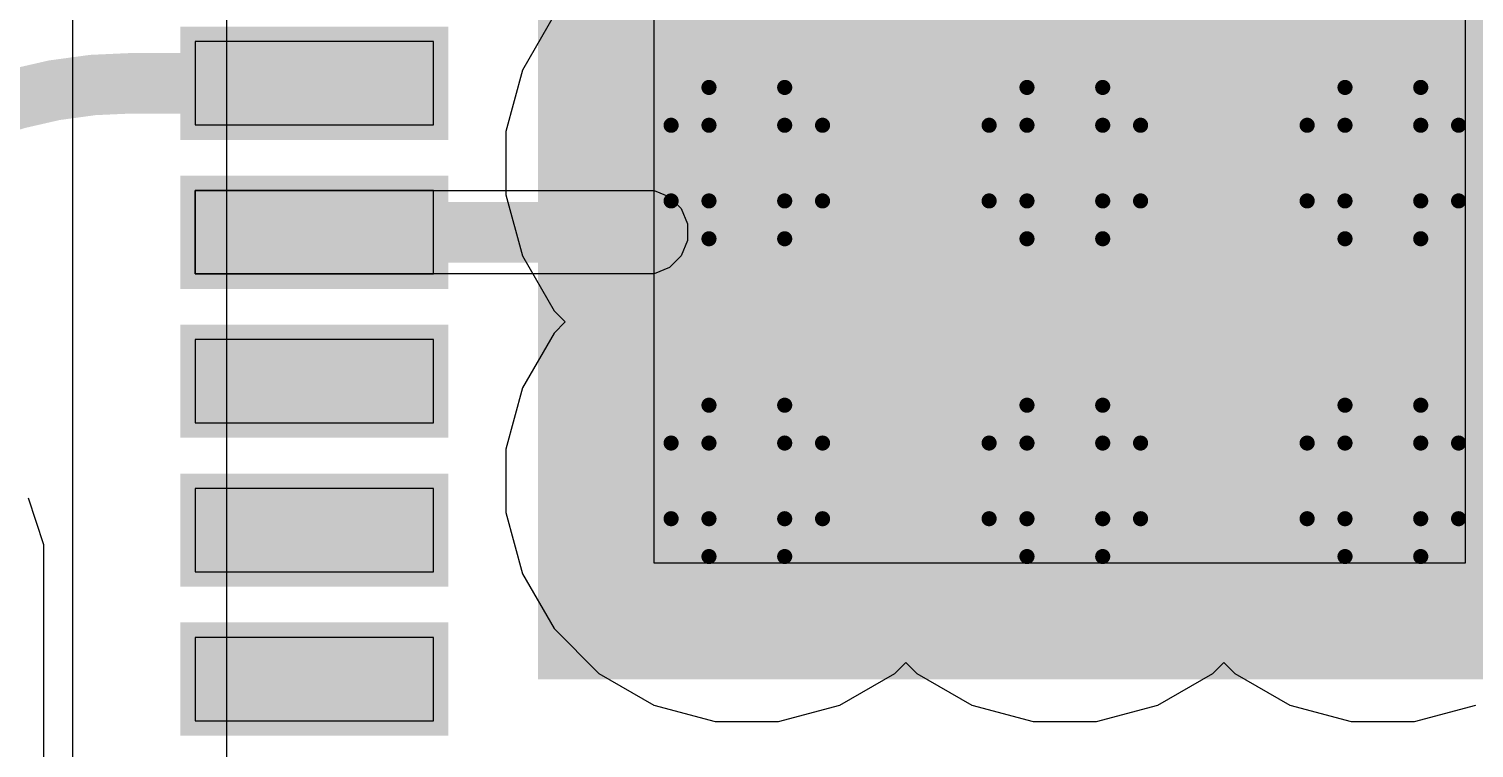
# Model space of a CAD drawing. Header units: inches. Extents: x -18 to 202, y -11 to 119.
# Drawn here: x 35.481 to 40.329, y 19.66 to 22.075 of the extents above; entities that cross this region are included whole.
import ezdxf

# ---------------------------------------------------------------- set-up
doc = ezdxf.new("R2010")
doc.units = ezdxf.units.IN
for name, color, linetype in [('Board Outline', 216, 'Continuous'), ('Bottom Layer', 5, 'Continuous'), ('Drill Drawing', 1, 'Continuous'), ('Ground', 16, 'Continuous'), ('Power', 76, 'Continuous'), ('Top Layer', 1, 'Continuous'), ('Top Paste', 8, 'Continuous'), ('Top Solder', 216, 'Continuous'), ('Via Holes', 16, 'Continuous')]:
    doc.layers.add(name, color=color, linetype=linetype)

# ---------------------------------------------------------------- blocks, each defined once
blk = doc.blocks.new('QFN_32_EP_5_5__15')
at = {"layer": 'Top Layer'}
for points in [[(-1.7, -1.7), (-1.7, 1.7), (1.7, 1.7), (1.7, -1.7)], [(-2.0999, 0.3915), (-2.0999, 0.1115), (-2.8999, 0.1115), (-2.8999, 0.3915)], [(-2.0999, -0.1087), (-2.0999, -0.3887), (-2.8999, -0.3887), (-2.8999, -0.1087)], [(-2.0999, -0.6085), (-2.0999, -0.8885), (-2.8999, -0.8885), (-2.8999, -0.6085)], [(-2.0999, -1.1087), (-2.0999, -1.3887), (-2.8999, -1.3887), (-2.8999, -1.1087)], [(-2.0999, -1.6085), (-2.0999, -1.8885), (-2.8999, -1.8885), (-2.8999, -1.6085)]]:
    blk.add_hatch(color=1, dxfattribs=at).paths.add_polyline_path(points)
at = {"layer": 'Top Solder'}
for points in [[(-1.75, -1.75), (-1.75, 1.75), (1.75, 1.75), (1.75, -1.75)], [(-2.0499, 0.4415), (-2.0499, 0.0615), (-2.9499, 0.0615), (-2.9499, 0.4415)], [(-2.0499, -0.0587), (-2.0499, -0.4387), (-2.9499, -0.4387), (-2.9499, -0.0587)], [(-2.0499, -0.5585), (-2.0499, -0.9385), (-2.9499, -0.9385), (-2.9499, -0.5585)], [(-2.0499, -1.0587), (-2.0499, -1.4387), (-2.9499, -1.4387), (-2.9499, -1.0587)], [(-2.0499, -1.5585), (-2.0499, -1.9385), (-2.9499, -1.9385), (-2.9499, -1.5585)]]:
    blk.add_hatch(color=216, dxfattribs=at).paths.add_polyline_path(points)
at = {"layer": 'Top Paste'}
for p, q in [((-1.36, -1.36), (-1.36, 1.3599)), ((1.36, 1.3599), (1.36, -1.36)), ((-2.8999, 0.3915), (-2.8999, 0.1115)), ((-2.0999, 0.3915), (-2.8999, 0.3915)), ((-2.0999, 0.1115), (-2.0999, 0.3915)), ((-2.8999, 0.1115), (-2.0999, 0.1115)), ((-2.8999, -0.1087), (-2.8999, -0.3887)), ((-2.0999, -0.1087), (-2.8999, -0.1087)), ((-2.0999, -0.3887), (-2.0999, -0.1087)), ((-2.8999, -0.3887), (-2.0999, -0.3887)), ((-2.8999, -0.6085), (-2.8999, -0.8885)), ((-2.0999, -0.6085), (-2.8999, -0.6085)), ((-2.0999, -0.8885), (-2.0999, -0.6085)), ((-2.8999, -0.8885), (-2.0999, -0.8885)), ((-2.0999, -1.1087), (-2.8999, -1.1087)), ((-2.8999, -1.1087), (-2.8999, -1.3887)), ((-2.0999, -1.3887), (-2.0999, -1.1087)), ((-2.8999, -1.3887), (-2.0999, -1.3887)), ((1.36, -1.36), (-1.36, -1.36)), ((-2.0999, -1.6085), (-2.8999, -1.6085)), ((-2.8999, -1.6085), (-2.8999, -1.8885)), ((-2.0999, -1.8885), (-2.0999, -1.6085)), ((-2.8999, -1.8885), (-2.0999, -1.8885))]:
    blk.add_line(p, q, dxfattribs=at)

msp = doc.modelspace()

# ---------------------------------------------------------------- hatches: boundary and pattern name
at = {"layer": 'Bottom Layer'}
h = msp.add_hatch(color=5, dxfattribs=at)
edge = h.paths.add_edge_path()
edge.add_arc((37.8891, 21.6243), 0.3, 0, 360)
h = msp.add_hatch(color=5, dxfattribs=at)
edge = h.paths.add_edge_path()
edge.add_arc((38.9559, 21.6243), 0.3, 0, 360)
h = msp.add_hatch(color=5, dxfattribs=at)
edge = h.paths.add_edge_path()
edge.add_arc((40.0227, 21.6243), 0.3, 0, 360)
h = msp.add_hatch(color=5, dxfattribs=at)
edge = h.paths.add_edge_path()
edge.add_arc((37.8891, 20.5575), 0.3, 0, 360)
h = msp.add_hatch(color=5, dxfattribs=at)
edge = h.paths.add_edge_path()
edge.add_arc((38.9559, 20.5575), 0.3, 0, 360)
h = msp.add_hatch(color=5, dxfattribs=at)
edge = h.paths.add_edge_path()
edge.add_arc((40.0227, 20.5575), 0.3, 0, 360)
at = {"layer": 'Ground'}
h = msp.add_hatch(color=16, dxfattribs=at)
edge = h.paths.add_edge_path()
edge.add_arc((37.8891, 21.6243), 0.3, 0, 360)
h = msp.add_hatch(color=16, dxfattribs=at)
edge = h.paths.add_edge_path()
edge.add_arc((38.9559, 21.6243), 0.3, 0, 360)
h = msp.add_hatch(color=16, dxfattribs=at)
edge = h.paths.add_edge_path()
edge.add_arc((40.0227, 21.6243), 0.3, 0, 360)
h = msp.add_hatch(color=16, dxfattribs=at)
edge = h.paths.add_edge_path()
edge.add_arc((37.8891, 20.5575), 0.3, 0, 360)
h = msp.add_hatch(color=16, dxfattribs=at)
edge = h.paths.add_edge_path()
edge.add_arc((38.9559, 20.5575), 0.3, 0, 360)
h = msp.add_hatch(color=16, dxfattribs=at)
edge = h.paths.add_edge_path()
edge.add_arc((40.0227, 20.5575), 0.3, 0, 360)
at = {"layer": 'Power'}
h = msp.add_hatch(color=76, dxfattribs=at)
edge = h.paths.add_edge_path()
edge.add_arc((37.8891, 21.6243), 0.3, 0, 360)
h = msp.add_hatch(color=76, dxfattribs=at)
edge = h.paths.add_edge_path()
edge.add_arc((38.9559, 21.6243), 0.3, 0, 360)
h = msp.add_hatch(color=76, dxfattribs=at)
edge = h.paths.add_edge_path()
edge.add_arc((40.0227, 21.6243), 0.3, 0, 360)
h = msp.add_hatch(color=76, dxfattribs=at)
edge = h.paths.add_edge_path()
edge.add_arc((37.8891, 20.5575), 0.3, 0, 360)
h = msp.add_hatch(color=76, dxfattribs=at)
edge = h.paths.add_edge_path()
edge.add_arc((38.9559, 20.5575), 0.3, 0, 360)
h = msp.add_hatch(color=76, dxfattribs=at)
edge = h.paths.add_edge_path()
edge.add_arc((40.0227, 20.5575), 0.3, 0, 360)
at = {"layer": 'Top Layer'}
h = msp.add_hatch(color=1, dxfattribs=at)
edge = h.paths.add_edge_path()
edge.add_arc((37.8891, 21.6243), 0.3, 0, 360)
h = msp.add_hatch(color=1, dxfattribs=at)
edge = h.paths.add_edge_path()
edge.add_arc((38.9559, 21.6243), 0.3, 0, 360)
h = msp.add_hatch(color=1, dxfattribs=at)
edge = h.paths.add_edge_path()
edge.add_arc((40.0227, 21.6243), 0.3, 0, 360)
h = msp.add_hatch(color=1, dxfattribs=at)
edge = h.paths.add_edge_path()
edge.add_arc((37.8891, 20.5575), 0.3, 0, 360)
h = msp.add_hatch(color=1, dxfattribs=at)
edge = h.paths.add_edge_path()
edge.add_arc((38.9559, 20.5575), 0.3, 0, 360)
h = msp.add_hatch(color=1, dxfattribs=at)
edge = h.paths.add_edge_path()
edge.add_arc((40.0227, 20.5575), 0.3, 0, 360)
at = {"layer": 'Via Holes'}
h = msp.add_hatch(color=7, dxfattribs=at)
edge = h.paths.add_edge_path()
edge.add_arc((37.8891, 21.6243), 0.15, 0, 360)
h = msp.add_hatch(color=7, dxfattribs=at)
edge = h.paths.add_edge_path()
edge.add_arc((38.9559, 21.6243), 0.15, 0, 360)
h = msp.add_hatch(color=7, dxfattribs=at)
edge = h.paths.add_edge_path()
edge.add_arc((40.0227, 21.6243), 0.15, 0, 360)
h = msp.add_hatch(color=7, dxfattribs=at)
edge = h.paths.add_edge_path()
edge.add_arc((37.8891, 20.5575), 0.15, 0, 360)
h = msp.add_hatch(color=7, dxfattribs=at)
edge = h.paths.add_edge_path()
edge.add_arc((38.9559, 20.5575), 0.15, 0, 360)
h = msp.add_hatch(color=7, dxfattribs=at)
edge = h.paths.add_edge_path()
edge.add_arc((40.0227, 20.5575), 0.15, 0, 360)

# ---------------------------------------------------------------- linework, layer by layer
at = {"layer": 'Board Outline'}
msp.add_lwpolyline([(44.2299, 62.3099, 0.254, 0.254, -3.535496), (7.5647, 62.2891, 0.254, 0.254, 0)], format="xyseb", dxfattribs=at)
at = {"layer": 'Drill Drawing'}
for points in [[(37.7621, 21.7513, 0.0508, 0.0508, 0), (37.7621, 21.8783, 0.0508, 0.0508, 0)], [(37.7621, 21.8783, 0.0508, 0.0508, 0), (38.0161, 21.8783, 0.0508, 0.0508, 0)], [(38.0161, 21.7513, 0.0508, 0.0508, 0), (38.0161, 21.8783, 0.0508, 0.0508, 0)], [(38.8289, 21.7513, 0.0508, 0.0508, 0), (38.8289, 21.8783, 0.0508, 0.0508, 0)], [(38.8289, 21.8783, 0.0508, 0.0508, 0), (39.0829, 21.8783, 0.0508, 0.0508, 0)], [(39.0829, 21.7513, 0.0508, 0.0508, 0), (39.0829, 21.8783, 0.0508, 0.0508, 0)], [(39.8957, 21.7513, 0.0508, 0.0508, 0), (39.8957, 21.8783, 0.0508, 0.0508, 0)], [(39.8957, 21.8783, 0.0508, 0.0508, 0), (40.1497, 21.8783, 0.0508, 0.0508, 0)], [(40.1497, 21.7513, 0.0508, 0.0508, 0), (40.1497, 21.8783, 0.0508, 0.0508, 0)], [(37.6351, 21.4973, 0.0508, 0.0508, 0), (37.6351, 21.7513, 0.0508, 0.0508, 0)], [(37.6351, 21.7513, 0.0508, 0.0508, 0), (37.7621, 21.7513, 0.0508, 0.0508, 0)], [(38.0161, 21.7513, 0.0508, 0.0508, 0), (38.1431, 21.7513, 0.0508, 0.0508, 0)], [(38.1431, 21.4973, 0.0508, 0.0508, 0), (38.1431, 21.7513, 0.0508, 0.0508, 0)], [(38.7019, 21.4973, 0.0508, 0.0508, 0), (38.7019, 21.7513, 0.0508, 0.0508, 0)], [(38.7019, 21.7513, 0.0508, 0.0508, 0), (38.8289, 21.7513, 0.0508, 0.0508, 0)], [(39.0829, 21.7513, 0.0508, 0.0508, 0), (39.2099, 21.7513, 0.0508, 0.0508, 0)], [(39.2099, 21.4973, 0.0508, 0.0508, 0), (39.2099, 21.7513, 0.0508, 0.0508, 0)], [(39.7687, 21.4973, 0.0508, 0.0508, 0), (39.7687, 21.7513, 0.0508, 0.0508, 0)], [(39.7687, 21.7513, 0.0508, 0.0508, 0), (39.8957, 21.7513, 0.0508, 0.0508, 0)], [(40.1497, 21.7513, 0.0508, 0.0508, 0), (40.2767, 21.7513, 0.0508, 0.0508, 0)], [(40.2767, 21.4973, 0.0508, 0.0508, 0), (40.2767, 21.7513, 0.0508, 0.0508, 0)], [(37.6351, 21.4973, 0.0508, 0.0508, 0), (37.7621, 21.4973, 0.0508, 0.0508, 0)], [(37.7621, 21.3703, 0.0508, 0.0508, 0), (37.7621, 21.4973, 0.0508, 0.0508, 0)], [(38.0161, 21.4973, 0.0508, 0.0508, 0), (38.1431, 21.4973, 0.0508, 0.0508, 0)], [(38.0161, 21.3703, 0.0508, 0.0508, 0), (38.0161, 21.4973, 0.0508, 0.0508, 0)], [(38.7019, 21.4973, 0.0508, 0.0508, 0), (38.8289, 21.4973, 0.0508, 0.0508, 0)], [(38.8289, 21.3703, 0.0508, 0.0508, 0), (38.8289, 21.4973, 0.0508, 0.0508, 0)], [(39.0829, 21.4973, 0.0508, 0.0508, 0), (39.2099, 21.4973, 0.0508, 0.0508, 0)], [(39.0829, 21.3703, 0.0508, 0.0508, 0), (39.0829, 21.4973, 0.0508, 0.0508, 0)], [(39.7687, 21.4973, 0.0508, 0.0508, 0), (39.8957, 21.4973, 0.0508, 0.0508, 0)], [(39.8957, 21.3703, 0.0508, 0.0508, 0), (39.8957, 21.4973, 0.0508, 0.0508, 0)], [(40.1497, 21.4973, 0.0508, 0.0508, 0), (40.2767, 21.4973, 0.0508, 0.0508, 0)], [(40.1497, 21.3703, 0.0508, 0.0508, 0), (40.1497, 21.4973, 0.0508, 0.0508, 0)], [(37.7621, 21.3703, 0.0508, 0.0508, 0), (38.0161, 21.3703, 0.0508, 0.0508, 0)], [(38.8289, 21.3703, 0.0508, 0.0508, 0), (39.0829, 21.3703, 0.0508, 0.0508, 0)], [(39.8957, 21.3703, 0.0508, 0.0508, 0), (40.1497, 21.3703, 0.0508, 0.0508, 0)], [(37.7621, 20.6845, 0.0508, 0.0508, 0), (37.7621, 20.8115, 0.0508, 0.0508, 0)], [(37.7621, 20.8115, 0.0508, 0.0508, 0), (38.0161, 20.8115, 0.0508, 0.0508, 0)], [(38.0161, 20.6845, 0.0508, 0.0508, 0), (38.0161, 20.8115, 0.0508, 0.0508, 0)], [(38.8289, 20.6845, 0.0508, 0.0508, 0), (38.8289, 20.8115, 0.0508, 0.0508, 0)], [(38.8289, 20.8115, 0.0508, 0.0508, 0), (39.0829, 20.8115, 0.0508, 0.0508, 0)], [(39.0829, 20.6845, 0.0508, 0.0508, 0), (39.0829, 20.8115, 0.0508, 0.0508, 0)], [(39.8957, 20.6845, 0.0508, 0.0508, 0), (39.8957, 20.8115, 0.0508, 0.0508, 0)], [(39.8957, 20.8115, 0.0508, 0.0508, 0), (40.1497, 20.8115, 0.0508, 0.0508, 0)], [(40.1497, 20.6845, 0.0508, 0.0508, 0), (40.1497, 20.8115, 0.0508, 0.0508, 0)], [(37.6351, 20.4305, 0.0508, 0.0508, 0), (37.6351, 20.6845, 0.0508, 0.0508, 0)], [(37.6351, 20.6845, 0.0508, 0.0508, 0), (37.7621, 20.6845, 0.0508, 0.0508, 0)], [(38.0161, 20.6845, 0.0508, 0.0508, 0), (38.1431, 20.6845, 0.0508, 0.0508, 0)], [(38.1431, 20.4305, 0.0508, 0.0508, 0), (38.1431, 20.6845, 0.0508, 0.0508, 0)], [(38.7019, 20.4305, 0.0508, 0.0508, 0), (38.7019, 20.6845, 0.0508, 0.0508, 0)], [(38.7019, 20.6845, 0.0508, 0.0508, 0), (38.8289, 20.6845, 0.0508, 0.0508, 0)], [(39.0829, 20.6845, 0.0508, 0.0508, 0), (39.2099, 20.6845, 0.0508, 0.0508, 0)], [(39.2099, 20.4305, 0.0508, 0.0508, 0), (39.2099, 20.6845, 0.0508, 0.0508, 0)], [(39.7687, 20.4305, 0.0508, 0.0508, 0), (39.7687, 20.6845, 0.0508, 0.0508, 0)], [(39.7687, 20.6845, 0.0508, 0.0508, 0), (39.8957, 20.6845, 0.0508, 0.0508, 0)], [(40.1497, 20.6845, 0.0508, 0.0508, 0), (40.2767, 20.6845, 0.0508, 0.0508, 0)], [(40.2767, 20.4305, 0.0508, 0.0508, 0), (40.2767, 20.6845, 0.0508, 0.0508, 0)], [(37.6351, 20.4305, 0.0508, 0.0508, 0), (37.7621, 20.4305, 0.0508, 0.0508, 0)], [(37.7621, 20.3035, 0.0508, 0.0508, 0), (37.7621, 20.4305, 0.0508, 0.0508, 0)], [(38.0161, 20.4305, 0.0508, 0.0508, 0), (38.1431, 20.4305, 0.0508, 0.0508, 0)], [(38.0161, 20.3035, 0.0508, 0.0508, 0), (38.0161, 20.4305, 0.0508, 0.0508, 0)], [(38.7019, 20.4305, 0.0508, 0.0508, 0), (38.8289, 20.4305, 0.0508, 0.0508, 0)], [(38.8289, 20.3035, 0.0508, 0.0508, 0), (38.8289, 20.4305, 0.0508, 0.0508, 0)], [(39.0829, 20.4305, 0.0508, 0.0508, 0), (39.2099, 20.4305, 0.0508, 0.0508, 0)], [(39.0829, 20.3035, 0.0508, 0.0508, 0), (39.0829, 20.4305, 0.0508, 0.0508, 0)], [(39.7687, 20.4305, 0.0508, 0.0508, 0), (39.8957, 20.4305, 0.0508, 0.0508, 0)], [(39.8957, 20.3035, 0.0508, 0.0508, 0), (39.8957, 20.4305, 0.0508, 0.0508, 0)], [(40.1497, 20.4305, 0.0508, 0.0508, 0), (40.2767, 20.4305, 0.0508, 0.0508, 0)], [(40.1497, 20.3035, 0.0508, 0.0508, 0), (40.1497, 20.4305, 0.0508, 0.0508, 0)], [(37.7621, 20.3035, 0.0508, 0.0508, 0), (38.0161, 20.3035, 0.0508, 0.0508, 0)], [(38.8289, 20.3035, 0.0508, 0.0508, 0), (39.0829, 20.3035, 0.0508, 0.0508, 0)], [(39.8957, 20.3035, 0.0508, 0.0508, 0), (40.1497, 20.3035, 0.0508, 0.0508, 0)]]:
    msp.add_lwpolyline(points, format="xyseb", dxfattribs=at)
for points in [[(37.7494, 21.8783, 0.0254, 0.0254, 1), (37.7748, 21.8783, 0.0254, 0.0254, 1)], [(37.7494, 21.8783, 0.0254, 0.0254, 1), (37.7748, 21.8783, 0.0254, 0.0254, 1)], [(38.0034, 21.8783, 0.0254, 0.0254, 1), (38.0288, 21.8783, 0.0254, 0.0254, 1)], [(38.0034, 21.8783, 0.0254, 0.0254, 1), (38.0288, 21.8783, 0.0254, 0.0254, 1)], [(38.8162, 21.8783, 0.0254, 0.0254, 1), (38.8416, 21.8783, 0.0254, 0.0254, 1)], [(38.8162, 21.8783, 0.0254, 0.0254, 1), (38.8416, 21.8783, 0.0254, 0.0254, 1)], [(39.0702, 21.8783, 0.0254, 0.0254, 1), (39.0956, 21.8783, 0.0254, 0.0254, 1)], [(39.0702, 21.8783, 0.0254, 0.0254, 1), (39.0956, 21.8783, 0.0254, 0.0254, 1)], [(39.883, 21.8783, 0.0254, 0.0254, 1), (39.9084, 21.8783, 0.0254, 0.0254, 1)], [(39.883, 21.8783, 0.0254, 0.0254, 1), (39.9084, 21.8783, 0.0254, 0.0254, 1)], [(40.137, 21.8783, 0.0254, 0.0254, 1), (40.1624, 21.8783, 0.0254, 0.0254, 1)], [(40.137, 21.8783, 0.0254, 0.0254, 1), (40.1624, 21.8783, 0.0254, 0.0254, 1)], [(37.6224, 21.7513, 0.0254, 0.0254, 1), (37.6478, 21.7513, 0.0254, 0.0254, 1)], [(37.6224, 21.7513, 0.0254, 0.0254, 1), (37.6478, 21.7513, 0.0254, 0.0254, 1)], [(37.7494, 21.7513, 0.0254, 0.0254, 1), (37.7748, 21.7513, 0.0254, 0.0254, 1)], [(37.7494, 21.7513, 0.0254, 0.0254, 1), (37.7748, 21.7513, 0.0254, 0.0254, 1)], [(38.0034, 21.7513, 0.0254, 0.0254, 1), (38.0288, 21.7513, 0.0254, 0.0254, 1)], [(38.0034, 21.7513, 0.0254, 0.0254, 1), (38.0288, 21.7513, 0.0254, 0.0254, 1)], [(38.1304, 21.7513, 0.0254, 0.0254, 1), (38.1558, 21.7513, 0.0254, 0.0254, 1)], [(38.1304, 21.7513, 0.0254, 0.0254, 1), (38.1558, 21.7513, 0.0254, 0.0254, 1)], [(38.6892, 21.7513, 0.0254, 0.0254, 1), (38.7146, 21.7513, 0.0254, 0.0254, 1)], [(38.6892, 21.7513, 0.0254, 0.0254, 1), (38.7146, 21.7513, 0.0254, 0.0254, 1)], [(38.8162, 21.7513, 0.0254, 0.0254, 1), (38.8416, 21.7513, 0.0254, 0.0254, 1)], [(38.8162, 21.7513, 0.0254, 0.0254, 1), (38.8416, 21.7513, 0.0254, 0.0254, 1)], [(39.0702, 21.7513, 0.0254, 0.0254, 1), (39.0956, 21.7513, 0.0254, 0.0254, 1)], [(39.0702, 21.7513, 0.0254, 0.0254, 1), (39.0956, 21.7513, 0.0254, 0.0254, 1)], [(39.1972, 21.7513, 0.0254, 0.0254, 1), (39.2226, 21.7513, 0.0254, 0.0254, 1)], [(39.1972, 21.7513, 0.0254, 0.0254, 1), (39.2226, 21.7513, 0.0254, 0.0254, 1)], [(39.756, 21.7513, 0.0254, 0.0254, 1), (39.7814, 21.7513, 0.0254, 0.0254, 1)], [(39.756, 21.7513, 0.0254, 0.0254, 1), (39.7814, 21.7513, 0.0254, 0.0254, 1)], [(39.883, 21.7513, 0.0254, 0.0254, 1), (39.9084, 21.7513, 0.0254, 0.0254, 1)], [(39.883, 21.7513, 0.0254, 0.0254, 1), (39.9084, 21.7513, 0.0254, 0.0254, 1)], [(40.137, 21.7513, 0.0254, 0.0254, 1), (40.1624, 21.7513, 0.0254, 0.0254, 1)], [(40.137, 21.7513, 0.0254, 0.0254, 1), (40.1624, 21.7513, 0.0254, 0.0254, 1)], [(40.264, 21.7513, 0.0254, 0.0254, 1), (40.2894, 21.7513, 0.0254, 0.0254, 1)], [(40.264, 21.7513, 0.0254, 0.0254, 1), (40.2894, 21.7513, 0.0254, 0.0254, 1)], [(37.6224, 21.4973, 0.0254, 0.0254, 1), (37.6478, 21.4973, 0.0254, 0.0254, 1)], [(37.6224, 21.4973, 0.0254, 0.0254, 1), (37.6478, 21.4973, 0.0254, 0.0254, 1)], [(37.7494, 21.4973, 0.0254, 0.0254, 1), (37.7748, 21.4973, 0.0254, 0.0254, 1)], [(37.7494, 21.4973, 0.0254, 0.0254, 1), (37.7748, 21.4973, 0.0254, 0.0254, 1)], [(38.0034, 21.4973, 0.0254, 0.0254, 1), (38.0288, 21.4973, 0.0254, 0.0254, 1)], [(38.0034, 21.4973, 0.0254, 0.0254, 1), (38.0288, 21.4973, 0.0254, 0.0254, 1)], [(38.1304, 21.4973, 0.0254, 0.0254, 1), (38.1558, 21.4973, 0.0254, 0.0254, 1)], [(38.1304, 21.4973, 0.0254, 0.0254, 1), (38.1558, 21.4973, 0.0254, 0.0254, 1)], [(38.6892, 21.4973, 0.0254, 0.0254, 1), (38.7146, 21.4973, 0.0254, 0.0254, 1)], [(38.6892, 21.4973, 0.0254, 0.0254, 1), (38.7146, 21.4973, 0.0254, 0.0254, 1)], [(38.8162, 21.4973, 0.0254, 0.0254, 1), (38.8416, 21.4973, 0.0254, 0.0254, 1)], [(38.8162, 21.4973, 0.0254, 0.0254, 1), (38.8416, 21.4973, 0.0254, 0.0254, 1)], [(39.0702, 21.4973, 0.0254, 0.0254, 1), (39.0956, 21.4973, 0.0254, 0.0254, 1)], [(39.0702, 21.4973, 0.0254, 0.0254, 1), (39.0956, 21.4973, 0.0254, 0.0254, 1)], [(39.1972, 21.4973, 0.0254, 0.0254, 1), (39.2226, 21.4973, 0.0254, 0.0254, 1)], [(39.1972, 21.4973, 0.0254, 0.0254, 1), (39.2226, 21.4973, 0.0254, 0.0254, 1)], [(39.756, 21.4973, 0.0254, 0.0254, 1), (39.7814, 21.4973, 0.0254, 0.0254, 1)], [(39.756, 21.4973, 0.0254, 0.0254, 1), (39.7814, 21.4973, 0.0254, 0.0254, 1)], [(39.883, 21.4973, 0.0254, 0.0254, 1), (39.9084, 21.4973, 0.0254, 0.0254, 1)], [(39.883, 21.4973, 0.0254, 0.0254, 1), (39.9084, 21.4973, 0.0254, 0.0254, 1)], [(40.137, 21.4973, 0.0254, 0.0254, 1), (40.1624, 21.4973, 0.0254, 0.0254, 1)], [(40.137, 21.4973, 0.0254, 0.0254, 1), (40.1624, 21.4973, 0.0254, 0.0254, 1)], [(40.264, 21.4973, 0.0254, 0.0254, 1), (40.2894, 21.4973, 0.0254, 0.0254, 1)], [(40.264, 21.4973, 0.0254, 0.0254, 1), (40.2894, 21.4973, 0.0254, 0.0254, 1)], [(37.7494, 21.3703, 0.0254, 0.0254, 1), (37.7748, 21.3703, 0.0254, 0.0254, 1)], [(37.7494, 21.3703, 0.0254, 0.0254, 1), (37.7748, 21.3703, 0.0254, 0.0254, 1)], [(38.0034, 21.3703, 0.0254, 0.0254, 1), (38.0288, 21.3703, 0.0254, 0.0254, 1)], [(38.0034, 21.3703, 0.0254, 0.0254, 1), (38.0288, 21.3703, 0.0254, 0.0254, 1)], [(38.8162, 21.3703, 0.0254, 0.0254, 1), (38.8416, 21.3703, 0.0254, 0.0254, 1)], [(38.8162, 21.3703, 0.0254, 0.0254, 1), (38.8416, 21.3703, 0.0254, 0.0254, 1)], [(39.0702, 21.3703, 0.0254, 0.0254, 1), (39.0956, 21.3703, 0.0254, 0.0254, 1)], [(39.0702, 21.3703, 0.0254, 0.0254, 1), (39.0956, 21.3703, 0.0254, 0.0254, 1)], [(39.883, 21.3703, 0.0254, 0.0254, 1), (39.9084, 21.3703, 0.0254, 0.0254, 1)], [(39.883, 21.3703, 0.0254, 0.0254, 1), (39.9084, 21.3703, 0.0254, 0.0254, 1)], [(40.137, 21.3703, 0.0254, 0.0254, 1), (40.1624, 21.3703, 0.0254, 0.0254, 1)], [(40.137, 21.3703, 0.0254, 0.0254, 1), (40.1624, 21.3703, 0.0254, 0.0254, 1)], [(37.7494, 20.8115, 0.0254, 0.0254, 1), (37.7748, 20.8115, 0.0254, 0.0254, 1)], [(37.7494, 20.8115, 0.0254, 0.0254, 1), (37.7748, 20.8115, 0.0254, 0.0254, 1)], [(38.0034, 20.8115, 0.0254, 0.0254, 1), (38.0288, 20.8115, 0.0254, 0.0254, 1)], [(38.0034, 20.8115, 0.0254, 0.0254, 1), (38.0288, 20.8115, 0.0254, 0.0254, 1)], [(38.8162, 20.8115, 0.0254, 0.0254, 1), (38.8416, 20.8115, 0.0254, 0.0254, 1)], [(38.8162, 20.8115, 0.0254, 0.0254, 1), (38.8416, 20.8115, 0.0254, 0.0254, 1)], [(39.0702, 20.8115, 0.0254, 0.0254, 1), (39.0956, 20.8115, 0.0254, 0.0254, 1)], [(39.0702, 20.8115, 0.0254, 0.0254, 1), (39.0956, 20.8115, 0.0254, 0.0254, 1)], [(39.883, 20.8115, 0.0254, 0.0254, 1), (39.9084, 20.8115, 0.0254, 0.0254, 1)], [(39.883, 20.8115, 0.0254, 0.0254, 1), (39.9084, 20.8115, 0.0254, 0.0254, 1)], [(40.137, 20.8115, 0.0254, 0.0254, 1), (40.1624, 20.8115, 0.0254, 0.0254, 1)], [(40.137, 20.8115, 0.0254, 0.0254, 1), (40.1624, 20.8115, 0.0254, 0.0254, 1)], [(37.6224, 20.6845, 0.0254, 0.0254, 1), (37.6478, 20.6845, 0.0254, 0.0254, 1)], [(37.6224, 20.6845, 0.0254, 0.0254, 1), (37.6478, 20.6845, 0.0254, 0.0254, 1)], [(37.7494, 20.6845, 0.0254, 0.0254, 1), (37.7748, 20.6845, 0.0254, 0.0254, 1)], [(37.7494, 20.6845, 0.0254, 0.0254, 1), (37.7748, 20.6845, 0.0254, 0.0254, 1)], [(38.0034, 20.6845, 0.0254, 0.0254, 1), (38.0288, 20.6845, 0.0254, 0.0254, 1)], [(38.0034, 20.6845, 0.0254, 0.0254, 1), (38.0288, 20.6845, 0.0254, 0.0254, 1)], [(38.1304, 20.6845, 0.0254, 0.0254, 1), (38.1558, 20.6845, 0.0254, 0.0254, 1)], [(38.1304, 20.6845, 0.0254, 0.0254, 1), (38.1558, 20.6845, 0.0254, 0.0254, 1)], [(38.6892, 20.6845, 0.0254, 0.0254, 1), (38.7146, 20.6845, 0.0254, 0.0254, 1)], [(38.6892, 20.6845, 0.0254, 0.0254, 1), (38.7146, 20.6845, 0.0254, 0.0254, 1)], [(38.8162, 20.6845, 0.0254, 0.0254, 1), (38.8416, 20.6845, 0.0254, 0.0254, 1)], [(38.8162, 20.6845, 0.0254, 0.0254, 1), (38.8416, 20.6845, 0.0254, 0.0254, 1)], [(39.0702, 20.6845, 0.0254, 0.0254, 1), (39.0956, 20.6845, 0.0254, 0.0254, 1)], [(39.0702, 20.6845, 0.0254, 0.0254, 1), (39.0956, 20.6845, 0.0254, 0.0254, 1)], [(39.1972, 20.6845, 0.0254, 0.0254, 1), (39.2226, 20.6845, 0.0254, 0.0254, 1)], [(39.1972, 20.6845, 0.0254, 0.0254, 1), (39.2226, 20.6845, 0.0254, 0.0254, 1)], [(39.756, 20.6845, 0.0254, 0.0254, 1), (39.7814, 20.6845, 0.0254, 0.0254, 1)], [(39.756, 20.6845, 0.0254, 0.0254, 1), (39.7814, 20.6845, 0.0254, 0.0254, 1)], [(39.883, 20.6845, 0.0254, 0.0254, 1), (39.9084, 20.6845, 0.0254, 0.0254, 1)], [(39.883, 20.6845, 0.0254, 0.0254, 1), (39.9084, 20.6845, 0.0254, 0.0254, 1)], [(40.137, 20.6845, 0.0254, 0.0254, 1), (40.1624, 20.6845, 0.0254, 0.0254, 1)], [(40.137, 20.6845, 0.0254, 0.0254, 1), (40.1624, 20.6845, 0.0254, 0.0254, 1)], [(40.264, 20.6845, 0.0254, 0.0254, 1), (40.2894, 20.6845, 0.0254, 0.0254, 1)], [(40.264, 20.6845, 0.0254, 0.0254, 1), (40.2894, 20.6845, 0.0254, 0.0254, 1)], [(37.6224, 20.4305, 0.0254, 0.0254, 1), (37.6478, 20.4305, 0.0254, 0.0254, 1)], [(37.6224, 20.4305, 0.0254, 0.0254, 1), (37.6478, 20.4305, 0.0254, 0.0254, 1)], [(37.7494, 20.4305, 0.0254, 0.0254, 1), (37.7748, 20.4305, 0.0254, 0.0254, 1)], [(37.7494, 20.4305, 0.0254, 0.0254, 1), (37.7748, 20.4305, 0.0254, 0.0254, 1)], [(38.0034, 20.4305, 0.0254, 0.0254, 1), (38.0288, 20.4305, 0.0254, 0.0254, 1)], [(38.0034, 20.4305, 0.0254, 0.0254, 1), (38.0288, 20.4305, 0.0254, 0.0254, 1)], [(38.1304, 20.4305, 0.0254, 0.0254, 1), (38.1558, 20.4305, 0.0254, 0.0254, 1)], [(38.1304, 20.4305, 0.0254, 0.0254, 1), (38.1558, 20.4305, 0.0254, 0.0254, 1)], [(38.6892, 20.4305, 0.0254, 0.0254, 1), (38.7146, 20.4305, 0.0254, 0.0254, 1)], [(38.6892, 20.4305, 0.0254, 0.0254, 1), (38.7146, 20.4305, 0.0254, 0.0254, 1)], [(38.8162, 20.4305, 0.0254, 0.0254, 1), (38.8416, 20.4305, 0.0254, 0.0254, 1)], [(38.8162, 20.4305, 0.0254, 0.0254, 1), (38.8416, 20.4305, 0.0254, 0.0254, 1)], [(39.0702, 20.4305, 0.0254, 0.0254, 1), (39.0956, 20.4305, 0.0254, 0.0254, 1)], [(39.0702, 20.4305, 0.0254, 0.0254, 1), (39.0956, 20.4305, 0.0254, 0.0254, 1)], [(39.1972, 20.4305, 0.0254, 0.0254, 1), (39.2226, 20.4305, 0.0254, 0.0254, 1)], [(39.1972, 20.4305, 0.0254, 0.0254, 1), (39.2226, 20.4305, 0.0254, 0.0254, 1)], [(39.756, 20.4305, 0.0254, 0.0254, 1), (39.7814, 20.4305, 0.0254, 0.0254, 1)], [(39.756, 20.4305, 0.0254, 0.0254, 1), (39.7814, 20.4305, 0.0254, 0.0254, 1)], [(39.883, 20.4305, 0.0254, 0.0254, 1), (39.9084, 20.4305, 0.0254, 0.0254, 1)], [(39.883, 20.4305, 0.0254, 0.0254, 1), (39.9084, 20.4305, 0.0254, 0.0254, 1)], [(40.137, 20.4305, 0.0254, 0.0254, 1), (40.1624, 20.4305, 0.0254, 0.0254, 1)], [(40.137, 20.4305, 0.0254, 0.0254, 1), (40.1624, 20.4305, 0.0254, 0.0254, 1)], [(40.264, 20.4305, 0.0254, 0.0254, 1), (40.2894, 20.4305, 0.0254, 0.0254, 1)], [(40.264, 20.4305, 0.0254, 0.0254, 1), (40.2894, 20.4305, 0.0254, 0.0254, 1)], [(37.7494, 20.3035, 0.0254, 0.0254, 1), (37.7748, 20.3035, 0.0254, 0.0254, 1)], [(37.7494, 20.3035, 0.0254, 0.0254, 1), (37.7748, 20.3035, 0.0254, 0.0254, 1)], [(38.0034, 20.3035, 0.0254, 0.0254, 1), (38.0288, 20.3035, 0.0254, 0.0254, 1)], [(38.0034, 20.3035, 0.0254, 0.0254, 1), (38.0288, 20.3035, 0.0254, 0.0254, 1)], [(38.8162, 20.3035, 0.0254, 0.0254, 1), (38.8416, 20.3035, 0.0254, 0.0254, 1)], [(38.8162, 20.3035, 0.0254, 0.0254, 1), (38.8416, 20.3035, 0.0254, 0.0254, 1)], [(39.0702, 20.3035, 0.0254, 0.0254, 1), (39.0956, 20.3035, 0.0254, 0.0254, 1)], [(39.0702, 20.3035, 0.0254, 0.0254, 1), (39.0956, 20.3035, 0.0254, 0.0254, 1)], [(39.883, 20.3035, 0.0254, 0.0254, 1), (39.9084, 20.3035, 0.0254, 0.0254, 1)], [(39.883, 20.3035, 0.0254, 0.0254, 1), (39.9084, 20.3035, 0.0254, 0.0254, 1)], [(40.137, 20.3035, 0.0254, 0.0254, 1), (40.1624, 20.3035, 0.0254, 0.0254, 1)], [(40.137, 20.3035, 0.0254, 0.0254, 1), (40.1624, 20.3035, 0.0254, 0.0254, 1)]]:
    msp.add_lwpolyline(points, format="xyseb", close=True, dxfattribs=at)
at = {"layer": 'Power'}
for p, q in [((35.6274, 27.8042), (35.6274, 6.2396)), ((36.1453, 6.2396), (36.1453, 27.7915)), ((37.2426, 22.1205), (37.1362, 21.9362)), ((37.1362, 21.9362), (37.0811, 21.7307)), ((37.0811, 21.7307), (37.0811, 21.518)), ((37.0811, 21.518), (37.1362, 21.3125)), ((37.1362, 21.3125), (37.2426, 21.1282)), ((37.2426, 21.1282), (37.2798, 21.0909)), ((37.2798, 21.0909), (37.2426, 21.0537)), ((37.2426, 21.0537), (37.1362, 20.8694)), ((37.1362, 20.8694), (37.0811, 20.6639)), ((37.0811, 20.6639), (37.0811, 20.4512)), ((37.0811, 20.4512), (37.1362, 20.2457)), ((37.1362, 20.2457), (37.2426, 20.0614)), ((37.2426, 20.0614), (37.393, 19.911)), ((38.3853, 19.911), (38.4225, 19.9483)), ((38.4225, 19.9483), (38.4598, 19.911)), ((39.4521, 19.911), (39.4893, 19.9483)), ((39.4893, 19.9483), (39.5266, 19.911)), ((37.393, 19.911), (37.5773, 19.8046)), ((38.201, 19.8046), (38.3853, 19.911)), ((38.4598, 19.911), (38.6441, 19.8046)), ((39.2678, 19.8046), (39.4521, 19.911)), ((39.5266, 19.911), (39.7109, 19.8046)), ((37.5773, 19.8046), (37.7828, 19.7495)), ((37.9955, 19.7495), (38.201, 19.8046)), ((38.6441, 19.8046), (38.8496, 19.7495)), ((39.0623, 19.7495), (39.2678, 19.8046)), ((39.7109, 19.8046), (39.9164, 19.7495)), ((40.1291, 19.7495), (40.3346, 19.8046)), ((37.7828, 19.7495), (37.9955, 19.7495)), ((38.8496, 19.7495), (39.0623, 19.7495)), ((39.9164, 19.7495), (40.1291, 19.7495))]:
    msp.add_line(p, q, dxfattribs=at)
at = {"layer": 'Top Layer'}
for p, q in [((36.0383, 21.2521), (36.0383, 21.5321)), ((36.0383, 21.5321), (37.5503, 21.5321)), ((37.5503, 21.5321), (37.5781, 21.5321)), ((37.5781, 21.5321), (37.6296, 21.5108)), ((37.6296, 21.5108), (37.669, 21.4714)), ((37.669, 21.4714), (37.6903, 21.42)), ((37.6903, 21.42), (37.6903, 21.3921)), ((37.6903, 21.3921), (37.6903, 21.3643)), ((37.6903, 21.3643), (37.669, 21.3128)), ((37.669, 21.3128), (37.6296, 21.2734)), ((37.5503, 21.2521), (36.0383, 21.2521)), ((37.5781, 21.2521), (37.5503, 21.2521)), ((37.5503, 21.2521), (37.5503, 21.2521)), ((37.6296, 21.2734), (37.5781, 21.2521)), ((35.4788, 20.5003), (35.5303, 20.3439)), ((35.5303, 20.3439), (35.5303, 19.2443))]:
    msp.add_line(p, q, dxfattribs=at)
for points in [[(34.8692, 21.5318, 0.2032, 0.2032, -0.182173), (35.8257, 21.8923, 0.2032, 0.2032, 0)], [(35.8257, 21.8923, 0.2032, 0.2032, 0), (36.1399, 21.8923, 0.2032, 0.2032, 0)], [(36.1399, 21.8923, 0.2032, 0.2032, 0), (36.4383, 21.8923, 0.2032, 0.2032, 0)], [(38.9382, 21.6408, 0.2032, 0.2032, -0.414214), (38.6895, 21.3921, 0.2032, 0.2032, 0)], [(37.9145, 21.5989, 0.2032, 0.2032, -0.414214), (37.7077, 21.3921, 0.2032, 0.2032, 0)], [(36.4383, 21.3921, 0.2032, 0.2032, 0), (37.7077, 21.3921, 0.2032, 0.2032, 0)]]:
    msp.add_lwpolyline(points, format="xyseb", dxfattribs=at)
for points in [[(35.7749, 21.8923, 0.1016, 0.1016, 1), (35.8765, 21.8923, 0.1016, 0.1016, 1)], [(35.7749, 21.8923, 0.1016, 0.1016, 1), (35.8765, 21.8923, 0.1016, 0.1016, 1)], [(36.0891, 21.8923, 0.1016, 0.1016, 1), (36.1907, 21.8923, 0.1016, 0.1016, 1)], [(36.0891, 21.8923, 0.1016, 0.1016, 1), (36.1907, 21.8923, 0.1016, 0.1016, 1)], [(36.3875, 21.8923, 0.1016, 0.1016, 1), (36.4891, 21.8923, 0.1016, 0.1016, 1)], [(38.8874, 21.6408, 0.1016, 0.1016, 1), (38.989, 21.6408, 0.1016, 0.1016, 1)], [(37.8637, 21.5989, 0.1016, 0.1016, 1), (37.9653, 21.5989, 0.1016, 0.1016, 1)], [(36.3875, 21.3921, 0.1016, 0.1016, 1), (36.4891, 21.3921, 0.1016, 0.1016, 1)], [(37.6569, 21.3921, 0.1016, 0.1016, 1), (37.7585, 21.3921, 0.1016, 0.1016, 1)], [(37.6569, 21.3921, 0.1016, 0.1016, 1), (37.7585, 21.3921, 0.1016, 0.1016, 1)], [(38.6387, 21.3921, 0.1016, 0.1016, 1), (38.7403, 21.3921, 0.1016, 0.1016, 1)]]:
    msp.add_lwpolyline(points, format="xyseb", close=True, dxfattribs=at)

# ---------------------------------------------------------------- block references
msp.add_blockref('QFN_32_EP_5_5__15', (38.9382, 21.6408))

doc.saveas('drawing.dxf')
